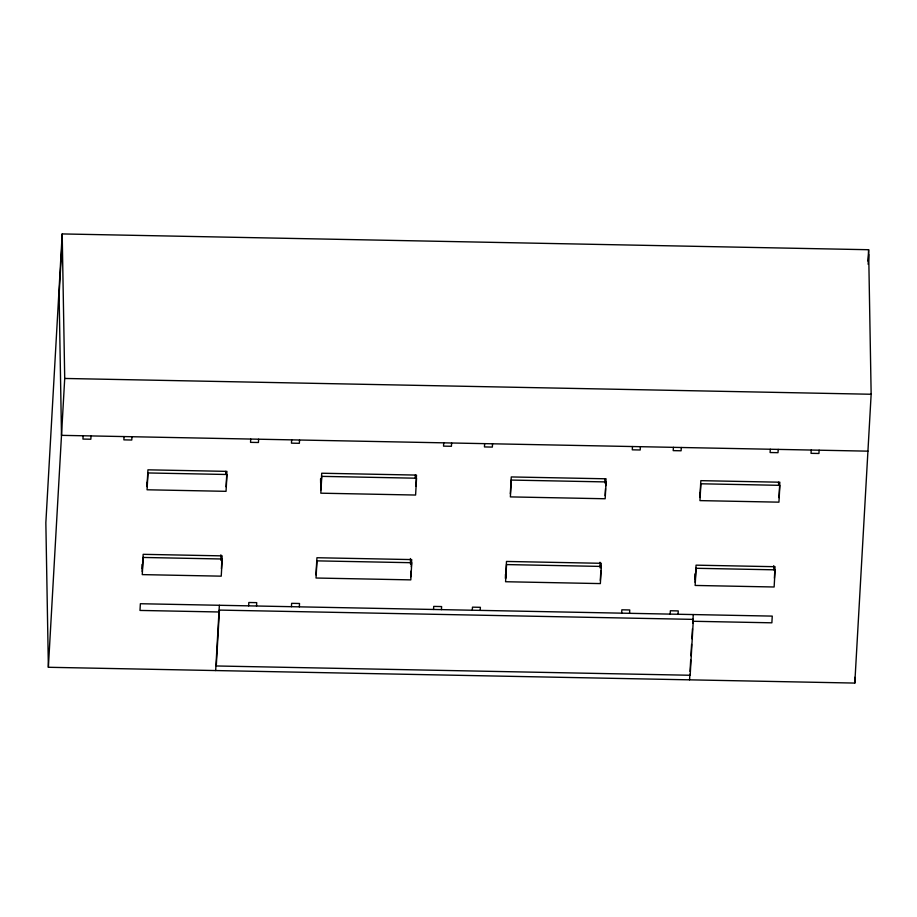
<?xml version="1.0" encoding="UTF-8"?>
<svg xmlns="http://www.w3.org/2000/svg" width="917" height="917" viewBox="0 0 917 917"><rect width="100%" height="100%" fill="white"/><g stroke="black" fill="none" stroke-linecap="round" stroke-linejoin="round"><path stroke-width="1.38" d="M62.196 233.927L45.85 522.747L48.372 667.278L854.804 683.073L871.15 394.253L868.628 249.722L62.196 233.927L64.717 378.457L48.372 667.278M62.276 238.729L59.112 294.621L61.496 435.346L867.929 451.153M83.138 435.77L82.943 439.071L90.84 439.22L91.035 435.93M124.059 436.572L123.875 439.862L131.773 440.022L131.956 436.733M142.192 571.486L143.167 554.327L222.155 555.874L221.421 568.746M215.667 670.556L219.358 605.277M226.063 486.801L226.935 471.372L147.946 469.825L146.995 486.652L146.926 482.445M250.719 439.06L250.536 442.349L258.434 442.498L258.628 439.209M248.645 605.85L248.828 602.503L256.726 602.652L256.542 606.011M291.652 439.862L291.457 443.152L299.355 443.301L299.55 440.011M291.434 606.699L291.629 603.34L299.527 603.489L299.332 606.848M315.964 574.89L316.938 557.731L411.71 559.588L411.309 566.74M320.767 490.056L321.718 473.229L416.501 475.086L415.86 486.308M410.747 576.747L411.068 571.027M433.546 609.473L433.718 606.401L441.616 606.561L441.444 609.633M443.713 442.842L443.53 446.132L451.428 446.281L451.611 442.991M472.301 610.241L472.473 607.157L480.382 607.318L480.199 610.39M484.646 443.645L484.451 446.934L492.349 447.083L492.544 443.794M510.322 493.77L511.273 476.943L606.057 478.8L605.667 485.815M600.303 580.461L600.876 570.454M601.036 567.589L601.277 563.302L506.493 561.445L505.531 578.604L505.45 574.397M605.105 495.627L605.507 488.612M621.657 613.164L621.852 609.805L629.75 609.965L629.555 613.313M632.478 446.533L632.283 449.823L640.204 449.983L640.387 446.694M673.399 447.336L673.204 450.625L681.102 450.786L681.297 447.496M670.167 614.115L670.361 610.756L678.259 610.917L678.076 614.264M689.573 679.841L689.882 674.247M690.043 671.462L690.684 660.08M690.925 655.815L691.578 644.433M691.899 638.748L692.461 628.787M692.782 623.101L693.263 614.562M695.086 582.318L696.06 565.159L775.048 566.706L774.395 578.146M770.303 449.238L770.108 452.528L778.006 452.677L778.201 449.387M778.957 497.633L779.828 482.204L700.84 480.657L699.889 497.484L699.82 493.277M811.224 450.041L811.029 453.33L818.938 453.479L819.122 450.19M867.975 261.162L868.628 249.722M868.158 264.302L868.708 254.525M64.717 378.457L871.15 394.253M218.98 611.983L139.992 610.435L140.37 603.73L772.252 616.109L771.873 622.815L692.885 621.268M854.701 677.354L854.804 683.073M778.579 482.216L778.625 485.013M773.753 565.651L773.833 569.858M694.937 573.916L695.04 579.521M604.819 478.812L604.888 483.018M599.993 562.247L600.085 567.852M415.252 475.098L415.298 477.895M410.426 558.533L410.529 564.138M320.572 478.846L320.641 483.053M225.685 471.384L225.742 474.181M220.859 554.819L220.963 560.425M142.078 564.482L142.146 568.689M143.224 557.456L142.25 574.615L221.238 576.163L222.212 559.003L143.224 557.456M148.004 472.954L147.052 489.781L226.04 491.329L226.992 474.502L148.004 472.954M219.438 610.092L216.274 665.971L690.18 675.256L693.344 619.376L219.438 610.092M316.984 560.86L316.021 578.019L410.793 579.876L411.767 562.717L316.984 560.86M321.775 476.359L320.812 493.186L415.596 495.042L416.547 478.215L321.775 476.359M506.551 564.574L505.576 581.733L600.36 583.59L601.334 566.431L506.551 564.574M511.331 480.072L510.379 496.899L605.163 498.756L606.114 481.929L511.331 480.072M696.118 568.288L695.143 585.447L774.131 586.995L775.094 569.835L696.118 568.288M700.897 483.786L699.946 500.613L778.934 502.161L779.886 485.334L700.897 483.786"/></g></svg>
